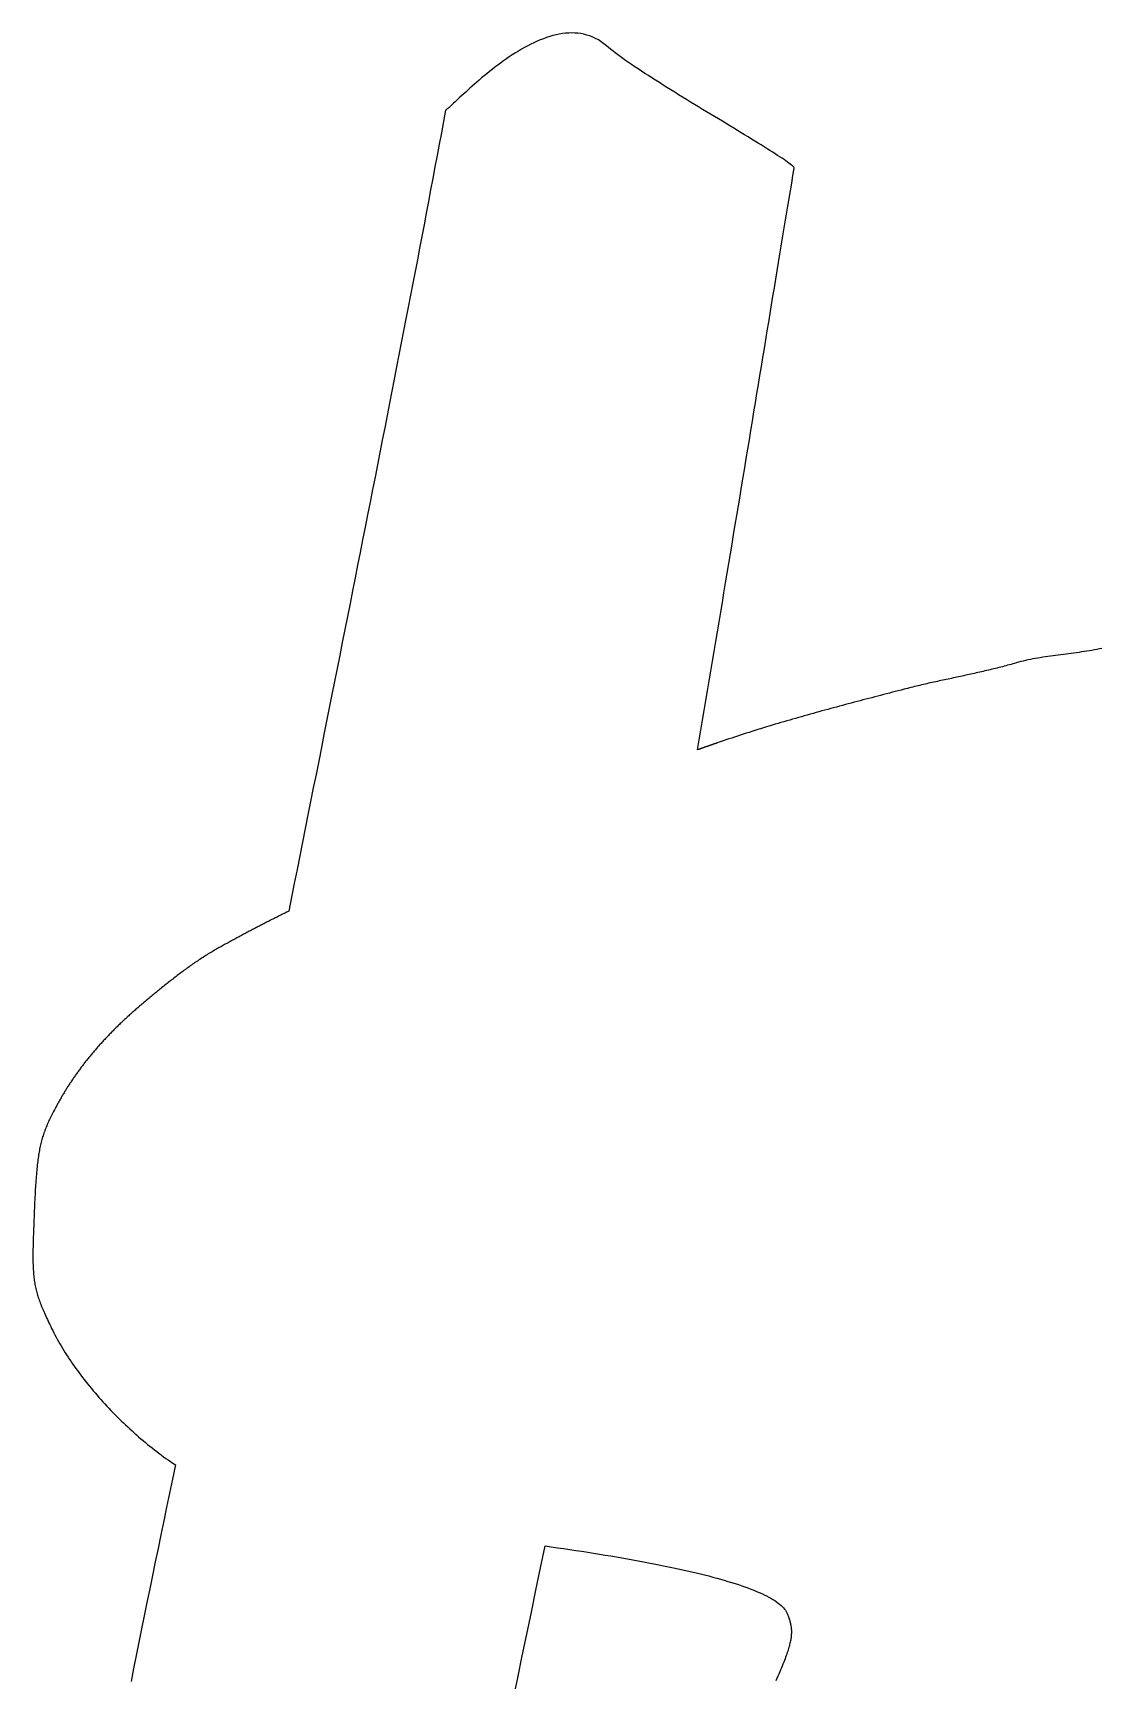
# Model space of a CAD drawing. Extents: x 0 to 225, y 0 to 183.
# Drawn here: x 56.8 to 112.7, y 86.2 to 172.5 of the extents above; entities that cross this region are included whole.
import ezdxf

# ---------------------------------------------------------------- set-up
doc = ezdxf.new("R2010")
doc.units = 0
doc.layers.get('0').update_dxf_attribs({"linetype": 'CONTINUOUS'})

msp = doc.modelspace()

# ---------------------------------------------------------------- linework, layer by layer
at = {"color": 7}
for points in [[(112.821559, 140.260302), (112.692233, 140.233365), (112.561854, 140.2077), (112.430507, 140.1832), (112.298276, 140.159784), (112.165244, 140.137347), (112.0315, 140.115837), (111.897126, 140.09512), (111.762209, 140.075117), (111.626833, 140.05575), (111.49108, 140.036885), (111.355042, 140.01847), (111.218797, 140.000399), (111.082436, 139.982592), (110.946038, 139.964945), (110.809693, 139.947376), (110.673483, 139.929782), (110.537495, 139.912081), (110.401814, 139.894169), (110.266522, 139.875965), (110.131709, 139.857365), (109.997454, 139.838289), (109.863848, 139.818657), (109.730971, 139.798363), (109.598912, 139.777302), (109.467753, 139.755395), (109.337581, 139.732561), (109.20848, 139.708696), (109.080535, 139.683693), (108.953832, 139.657472), (108.828454, 139.629958), (108.704488, 139.601045), (108.582018, 139.570642), (108.461127, 139.538659), (108.341906, 139.505001), (108.251334, 139.478781), (108.160667, 139.452931), (108.069909, 139.427425), (107.979062, 139.402263), (107.888127, 139.377419), (107.797111, 139.352892), (107.706012, 139.328683), (107.614834, 139.304764), (107.523582, 139.281137), (107.432258, 139.257801), (107.340863, 139.234729), (107.249399, 139.211922), (107.157872, 139.189353), (107.066284, 139.167022), (106.974635, 139.14493), (106.882927, 139.123049), (106.791167, 139.101353), (106.699357, 139.079869), (106.607496, 139.05857), (106.515591, 139.037456), (106.42364, 139.016501), (106.33165, 138.995705), (106.239622, 138.975041), (106.147558, 138.954509), (106.055462, 138.93411), (105.963334, 138.913816), (105.871182, 138.893628), (105.779004, 138.87352), (105.686802, 138.853518), (105.594584, 138.833568), (105.502348, 138.813671), (105.410098, 138.793828), (105.317835, 138.774037), (105.225567, 138.754272), (105.133291, 138.734534), (105.041012, 138.714796), (104.948733, 138.695059), (104.856457, 138.675321), (104.764184, 138.655556), (104.671918, 138.635765), (104.579666, 138.615922), (104.487424, 138.596025), (104.395199, 138.576075), (104.302991, 138.556046), (104.210805, 138.535938), (104.11864, 138.515724), (104.026504, 138.495404), (103.934398, 138.474978), (103.842323, 138.45442), (103.750279, 138.43373), (103.658276, 138.412907), (103.566312, 138.391925), (103.47439, 138.370759), (103.382511, 138.349433), (103.290682, 138.327923), (103.198904, 138.3062), (103.107178, 138.284293), (103.015508, 138.262147), (102.923898, 138.23979), (102.832347, 138.217195), (102.74086, 138.194335), (102.649441, 138.17121), (102.558091, 138.147821), (102.466812, 138.124167), (102.312867, 138.084014), (102.158906, 138.043879), (102.004929, 138.003763), (101.850939, 137.963652), (101.696941, 137.923544), (101.542935, 137.883431), (101.388923, 137.843304), (101.234909, 137.803159), (101.080895, 137.762987), (100.926881, 137.722784), (100.772875, 137.682538), (100.618875, 137.642247), (100.464885, 137.601903), (100.310905, 137.561499), (100.156939, 137.521028), (100.002991, 137.480483), (99.849062, 137.439859), (99.695153, 137.399148), (99.541272, 137.358341), (99.387414, 137.317431), (99.233585, 137.276418), (99.079788, 137.235286), (98.926023, 137.194035), (98.772295, 137.152654), (98.618606, 137.111141), (98.464957, 137.069482), (98.311351, 137.027678), (98.157792, 136.985715), (98.004278, 136.943594), (97.850817, 136.9013), (97.697409, 136.858832), (97.544054, 136.816181), (97.390757, 136.77334), (97.237524, 136.7303), (97.084348, 136.687059), (96.931239, 136.643609), (96.778199, 136.599942), (96.625227, 136.55605), (96.472327, 136.511926), (96.319504, 136.467569), (96.166755, 136.422965), (96.014085, 136.37811), (95.8615, 136.332996), (95.708997, 136.28762), (95.556581, 136.241972), (95.404252, 136.196043), (95.252016, 136.149833), (95.099875, 136.103327), (94.94783, 136.056525), (94.795882, 136.009416), (94.644035, 135.961997), (94.492294, 135.914256), (94.340656, 135.866192), (94.189129, 135.817792), (94.037711, 135.769055), (93.886406, 135.71997), (93.735218, 135.670532), (93.584146, 135.620735), (93.433194, 135.57057), (93.282368, 135.520032), (93.131664, 135.469113), (92.981089, 135.417805), (92.830642, 135.366105), (92.68033, 135.314004), (92.66419, 135.308395), (92.64805, 135.302785), (92.631911, 135.297176), (92.615771, 135.291567), (92.599632, 135.285958), (92.583492, 135.280349), (92.567353, 135.27474), (92.551213, 135.26913), (92.535073, 135.263521), (92.518934, 135.257912), (92.502794, 135.252303), (92.486655, 135.246667), (92.470515, 135.241058), (92.454375, 135.235449), (92.438209, 135.229813), (92.42207, 135.224204), (92.405904, 135.218595), (92.389738, 135.212959), (92.373572, 135.20735), (92.357406, 135.201741), (92.34124, 135.196105), (92.325074, 135.190496), (92.308908, 135.184861), (92.292741, 135.179251), (92.276575, 135.173616), (92.260409, 135.16798), (92.244243, 135.162371), (92.228077, 135.156762), (92.211911, 135.151153), (92.195745, 135.145517), (92.179579, 135.139908), (92.163413, 135.134299), (92.147247, 135.128663), (92.131081, 135.123054), (92.114915, 135.117445), (92.098749, 135.111836), (92.082583, 135.1062), (92.066417, 135.100591), (92.050251, 135.094982), (92.034085, 135.089372), (92.017919, 135.083763), (92.001753, 135.078128), (91.985587, 135.072518), (91.969421, 135.066909), (91.953255, 135.0613), (91.937089, 135.055691), (91.920923, 135.050082), (91.904756, 135.044473), (91.88859, 135.038863), (91.872424, 135.033254), (91.856258, 135.027645), (91.840092, 135.022036), (91.823926, 135.016427), (91.80776, 135.010818), (91.791594, 135.005208), (91.775428, 134.999599), (91.759262, 134.99399), (91.743096, 134.988381), (91.72693, 134.982772), (91.710764, 134.977163), (91.694598, 134.971553), (91.678432, 134.965944), (91.662266, 134.960335), (91.646126, 134.954726), (91.733547, 135.4692), (91.820889, 135.983937), (91.908143, 136.498866), (91.995302, 137.013915), (92.082355, 137.529008), (92.169292, 138.044078), (92.256107, 138.559049), (92.34279, 139.073852), (92.42933, 139.588416), (92.515719, 140.102663), (92.601947, 140.616529), (92.688008, 141.129934), (92.773892, 141.642811), (92.859587, 142.155086), (92.945085, 142.66669), (93.030381, 143.177547), (93.115461, 143.687587), (93.200318, 144.196736), (93.284942, 144.704926), (93.369326, 145.212079), (93.453458, 145.718129), (93.537331, 146.223002), (93.620937, 146.726623), (93.704262, 147.228924), (93.787304, 147.729831), (93.870047, 148.229274), (93.952489, 148.727177), (94.034615, 149.22347), (94.116419, 149.718082), (94.19789, 150.21094), (94.279019, 150.701972), (94.359801, 151.191107), (94.440222, 151.678271), (94.520274, 152.163393), (94.59995, 152.6464), (94.679241, 153.127222), (94.758134, 153.605787), (94.836626, 154.082021), (94.914701, 154.55585), (94.992357, 155.027208), (95.069578, 155.496021), (95.14636, 155.962214), (95.222692, 156.425716), (95.298567, 156.886456), (95.373973, 157.344361), (95.448901, 157.799361), (95.523344, 158.251382), (95.597292, 158.700352), (95.670738, 159.1462), (95.743668, 159.588854), (95.816079, 160.02824), (95.887955, 160.464288), (95.959292, 160.896926), (96.030082, 161.32608), (96.100313, 161.75168), (96.169975, 162.173654), (96.23906, 162.591928), (96.307561, 163.006432), (96.375469, 163.417093), (96.442771, 163.823839), (96.509462, 164.226597), (96.575528, 164.625298), (96.640967, 165.019866), (96.705764, 165.410232), (96.698779, 165.431904), (96.680734, 165.459075), (96.651927, 165.491597), (96.612678, 165.529325), (96.563299, 165.572114), (96.504101, 165.619817), (96.435392, 165.67229), (96.35748, 165.729386), (96.27068, 165.790959), (96.175301, 165.856864), (96.071653, 165.926956), (95.960046, 166.001088), (95.840788, 166.079115), (95.714193, 166.160891), (95.58057, 166.24627), (95.44023, 166.335107), (95.293479, 166.427255), (95.140634, 166.52257), (94.981998, 166.620905), (94.817888, 166.722115), (94.648613, 166.826054), (94.474477, 166.932577), (94.295799, 167.041536), (94.112882, 167.152788), (93.926041, 167.266186), (93.735583, 167.381584), (93.541821, 167.498837), (93.345066, 167.617799), (93.145623, 167.738324), (92.94381, 167.860267), (92.73993, 167.983481), (92.534295, 168.107822), (92.327219, 168.233143), (92.119011, 168.359299), (91.909977, 168.486143), (91.700432, 168.613531), (91.490684, 168.741316), (91.281044, 168.869353), (91.071822, 168.997497), (90.863327, 169.1256), (90.655873, 169.253518), (90.449765, 169.381105), (90.245319, 169.508216), (90.042841, 169.634704), (89.842644, 169.760423), (89.645035, 169.885229), (89.450328, 170.008975), (89.258831, 170.131515), (89.070855, 170.252705), (88.886707, 170.372397), (88.706703, 170.490447), (88.531152, 170.606709), (88.360361, 170.721037), (88.194642, 170.833285), (88.034304, 170.943308), (87.879661, 171.050959), (87.731021, 171.156094), (87.588693, 171.258566), (87.452988, 171.35823), (87.324218, 171.45494), (87.20269, 171.54855), (87.088718, 171.638915), (86.98261, 171.725888), (86.884677, 171.809325), (86.744564, 171.924212), (86.601803, 172.027481), (86.456533, 172.119437), (86.308898, 172.200385), (86.159036, 172.270628), (86.007088, 172.330474), (85.853196, 172.380226), (85.697502, 172.420189), (85.540144, 172.450669), (85.381267, 172.47197), (85.221008, 172.484398), (85.059509, 172.488258), (84.896912, 172.483853), (84.73336, 172.471491), (84.56899, 172.451476), (84.403946, 172.424111), (84.238367, 172.389703), (84.072394, 172.348557), (83.906167, 172.300976), (83.739831, 172.247268), (83.573525, 172.187736), (83.407388, 172.122685), (83.241563, 172.052421), (83.076187, 171.977249), (82.911408, 171.897473), (82.747363, 171.813398), (82.584192, 171.72533), (82.42204, 171.633573), (82.261043, 171.538433), (82.101343, 171.440214), (81.943086, 171.339222), (81.786407, 171.235761), (81.631449, 171.130137), (81.478353, 171.022654), (81.32726, 170.913618), (81.17831, 170.803333), (81.031649, 170.692105), (80.887409, 170.580238), (80.74574, 170.468037), (80.606776, 170.355808), (80.470663, 170.243855), (80.337538, 170.132484), (80.207546, 170.021999), (80.080824, 169.912706), (79.957515, 169.804909), (79.837759, 169.698914), (79.721699, 169.595025), (79.609474, 169.493547), (79.501227, 169.394786), (79.397098, 169.299047), (79.297226, 169.206633), (79.201753, 169.117851), (79.110821, 169.033006), (79.024573, 168.952402), (78.943144, 168.876344), (78.86668, 168.805138), (78.795319, 168.739089), (78.729205, 168.6785), (78.668478, 168.623679), (78.613278, 168.574928), (78.563745, 168.532554), (78.52002, 168.496861), (78.482248, 168.468155), (78.450567, 168.446739), (78.340418, 167.854894), (78.229629, 167.261291), (78.118205, 166.665918), (78.006149, 166.068764), (77.893463, 165.469816), (77.78015, 164.869061), (77.666212, 164.266486), (77.551656, 163.66208), (77.436477, 163.05583), (77.320688, 162.447723), (77.204284, 161.837747), (77.08727, 161.22589), (76.969652, 160.612138), (76.851428, 159.99648), (76.732604, 159.378903), (76.613181, 158.759395), (76.493164, 158.137942), (76.372556, 157.514533), (76.251358, 156.889156), (76.129573, 156.261797), (76.007203, 155.632443), (75.884257, 155.001086), (75.760731, 154.367708), (75.636628, 153.732298), (75.511956, 153.094845), (75.386716, 152.455337), (75.260906, 151.813759), (75.134536, 151.170099), (75.007605, 150.524347), (74.880115, 149.87649), (74.752073, 149.226512), (74.62348, 148.574404), (74.494337, 147.920153), (74.364646, 147.263746), (74.234416, 146.605172), (74.103643, 145.944414), (73.972333, 145.281466), (73.840491, 144.616309), (73.708117, 143.948937), (73.575212, 143.279333), (73.441785, 142.607484), (73.307834, 141.933381), (73.173362, 141.257008), (73.038375, 140.578357), (72.902871, 139.897413), (72.766859, 139.21416), (72.630337, 138.528593), (72.493312, 137.840693), (72.355784, 137.15045), (72.217754, 136.457853), (72.079228, 135.762888), (71.940211, 135.065541), (71.800701, 134.365803), (71.660705, 133.663657), (71.520222, 132.959096), (71.379257, 132.252105), (71.237814, 131.54267), (71.095894, 130.830779), (70.953498, 130.11642), (70.810633, 129.399585), (70.667303, 128.680254), (70.523505, 127.958418), (70.379246, 127.234065), (70.23453, 126.507181), (70.174993, 126.477672), (70.115472, 126.448126), (70.055975, 126.418537), (69.996494, 126.388915), (69.937035, 126.35925), (69.877596, 126.329545), (69.818176, 126.2998), (69.758777, 126.270016), (69.699397, 126.24019), (69.640037, 126.210324), (69.580699, 126.180418), (69.521382, 126.15047), (69.462086, 126.120479), (69.402812, 126.090446), (69.343558, 126.060371), (69.284326, 126.030253), (69.225118, 126.000094), (69.165928, 125.969889), (69.106762, 125.939642), (69.047619, 125.909349), (68.988498, 125.879012), (68.929398, 125.848633), (68.870322, 125.818208), (68.81127, 125.787739), (68.752238, 125.757222), (68.693231, 125.726663), (68.634248, 125.696053), (68.575288, 125.665401), (68.516354, 125.634701), (68.457442, 125.603954), (68.398554, 125.573159), (68.33969, 125.542317), (68.280851, 125.511427), (68.222037, 125.480489), (68.163247, 125.449504), (68.104483, 125.418468), (68.045743, 125.387385), (67.987029, 125.356251), (67.928339, 125.325067), (67.869676, 125.293836), (67.811039, 125.262552), (67.752428, 125.23122), (67.693844, 125.199835), (67.635284, 125.1684), (67.576753, 125.136912), (67.518246, 125.105373), (67.459767, 125.073782), (67.401316, 125.042141), (67.342893, 125.010443), (67.284494, 124.978696), (67.226124, 124.946893), (67.167784, 124.91504), (67.10947, 124.883129), (67.051185, 124.851167), (66.992926, 124.81915), (66.934696, 124.787077), (66.876496, 124.754949), (66.818322, 124.722765), (66.76018, 124.690528), (66.702067, 124.658233), (66.64398, 124.625882), (66.585925, 124.593473), (66.5279, 124.561012), (66.469903, 124.528489), (66.405678, 124.492172), (66.341469, 124.455348), (66.277281, 124.418028), (66.213127, 124.380232), (66.149008, 124.341966), (66.084932, 124.303247), (66.020905, 124.264088), (65.956937, 124.224504), (65.893029, 124.184504), (65.829193, 124.144105), (65.765434, 124.103322), (65.701757, 124.062164), (65.638167, 124.020645), (65.574675, 123.978783), (65.511286, 123.936584), (65.448005, 123.894068), (65.384839, 123.851248), (65.321796, 123.808134), (65.258884, 123.76474), (65.196106, 123.721081), (65.133471, 123.677168), (65.070982, 123.633017), (65.008652, 123.588641), (64.94648, 123.544054), (64.88448, 123.499268), (64.822652, 123.454297), (64.761007, 123.409151), (64.699552, 123.363849), (64.63829, 123.318401), (64.57723, 123.272821), (64.516376, 123.227125), (64.455738, 123.181323), (64.395324, 123.135429), (64.335133, 123.089457), (64.275179, 123.04342), (64.215465, 122.997335), (64.156, 122.951207), (64.096789, 122.905059), (64.037837, 122.858899), (63.979152, 122.81274), (63.920743, 122.766597), (63.862614, 122.720485), (63.804771, 122.674416), (63.747224, 122.6284), (63.689973, 122.582455), (63.633032, 122.536595), (63.576404, 122.49083), (63.520098, 122.445173), (63.464115, 122.399641), (63.408467, 122.354244), (63.353159, 122.308997), (63.298197, 122.263915), (63.243587, 122.21901), (63.189337, 122.174293), (63.135454, 122.129782), (63.081942, 122.085485), (63.028811, 122.041422), (62.976067, 121.997601), (62.923714, 121.954038), (62.87176, 121.910744), (62.820211, 121.867733), (62.769075, 121.825021), (62.71836, 121.782622), (62.668068, 121.740545), (62.618125, 121.698651), (62.56845, 121.656789), (62.519041, 121.614956), (62.469898, 121.573154), (62.421019, 121.531379), (62.372401, 121.489633), (62.324049, 121.447911), (62.275955, 121.406218), (62.228121, 121.364549), (62.180547, 121.322903), (62.133229, 121.281279), (62.086167, 121.239678), (62.039362, 121.198099), (61.992812, 121.156541), (61.946515, 121.115002), (61.900467, 121.07348), (61.854673, 121.031975), (61.809127, 120.990489), (61.763833, 120.949018), (61.718785, 120.907563), (61.673983, 120.866119), (61.629428, 120.82469), (61.585115, 120.783272), (61.541049, 120.741868), (61.497223, 120.700471), (61.453638, 120.659085), (61.410294, 120.617707), (61.367188, 120.576336), (61.324321, 120.534971), (61.281691, 120.493614), (61.239297, 120.452263), (61.197135, 120.410914), (61.15521, 120.369567), (61.113517, 120.328223), (61.072054, 120.28688), (61.030821, 120.245538), (60.989819, 120.204195), (60.949044, 120.162851), (60.908496, 120.121502), (60.868174, 120.080153), (60.828076, 120.038798), (60.788203, 119.997439), (60.748553, 119.956071), (60.709122, 119.914698), (60.669913, 119.873317), (60.630924, 119.831928), (60.592155, 119.790529), (60.5536, 119.749119), (60.515262, 119.707699), (60.477141, 119.666265), (60.439231, 119.624818), (60.401536, 119.583355), (60.364052, 119.541879), (60.326778, 119.500387), (60.289715, 119.458877), (60.252859, 119.41735), (60.216211, 119.375803), (60.17977, 119.334237), (60.143533, 119.292652), (60.107499, 119.251044), (60.071669, 119.209412), (60.036043, 119.167758), (60.000616, 119.126081), (59.965389, 119.084377), (59.930361, 119.042647), (59.895531, 119.000893), (59.860897, 118.959108), (59.826459, 118.917298), (59.792216, 118.875457), (59.758167, 118.833584), (59.724311, 118.791682), (59.690646, 118.749748), (59.65717, 118.70778), (59.623883, 118.665777), (59.590787, 118.62374), (59.557875, 118.581669), (59.525149, 118.539561), (59.49261, 118.497412), (59.460252, 118.455227), (59.428078, 118.413005), (59.396085, 118.370738), (59.364274, 118.328434), (59.332641, 118.286084), (59.301187, 118.243693), (59.26991, 118.201256), (59.238809, 118.158775), (59.207882, 118.116248), (59.177132, 118.073674), (59.146551, 118.031053), (59.116143, 117.988383), (59.085906, 117.945664), (59.055839, 117.902894), (59.025941, 117.860074), (58.99621, 117.817198), (58.966642, 117.774272), (58.937242, 117.73129), (58.908008, 117.688253), (58.878933, 117.64516), (58.850022, 117.602012), (58.821272, 117.558803), (58.792681, 117.515538), (58.764249, 117.472213), (58.735976, 117.428824), (58.707859, 117.385377), (58.679895, 117.341866), (58.652087, 117.298292), (58.624433, 117.254654), (58.59693, 117.21095), (58.569577, 117.16718), (58.542375, 117.123344), (58.515321, 117.079439), (58.488416, 117.035465), (58.461659, 116.99142), (58.435044, 116.947306), (58.408575, 116.903121), (58.382249, 116.858861), (58.356055, 116.81453), (58.33002, 116.770123), (58.304118, 116.725641), (58.278347, 116.681082), (58.252709, 116.636447), (58.22723, 116.591732), (58.201883, 116.546939), (58.176668, 116.502068), (58.151585, 116.457112), (58.126635, 116.412078), (58.101817, 116.366958), (58.077132, 116.321757), (58.03533, 116.244647), (57.994632, 116.168918), (57.955024, 116.094483), (57.916485, 116.021262), (57.878996, 115.949171), (57.842542, 115.878122), (57.807106, 115.808034), (57.772668, 115.738819), (57.739214, 115.670398), (57.706723, 115.602686), (57.675179, 115.535595), (57.644564, 115.469042), (57.614862, 115.402946), (57.586054, 115.337221), (57.558122, 115.271782), (57.53105, 115.206546), (57.50483, 115.141427), (57.47943, 115.076345), (57.454824, 115.011212), (57.431011, 114.945945), (57.407966, 114.880458), (57.385688, 114.814672), (57.364151, 114.748497), (57.343328, 114.681851), (57.323194, 114.614652), (57.303747, 114.546816), (57.284961, 114.478254), (57.266837, 114.408886), (57.249348, 114.338625), (57.232468, 114.267389), (57.21617, 114.195094), (57.200453, 114.121657), (57.185319, 114.046991), (57.170714, 113.971013), (57.156638, 113.893639), (57.143065, 113.814782), (57.129995, 113.734365), (57.117401, 113.652296), (57.105256, 113.568495), (57.093535, 113.482878), (57.082238, 113.395359), (57.071363, 113.305856), (57.060859, 113.214284), (57.050726, 113.120558), (57.040936, 113.024594), (57.03149, 112.926306), (57.022362, 112.825616), (57.013525, 112.722434), (57.004979, 112.616677), (56.996698, 112.508264), (56.988654, 112.397108), (56.980849, 112.283125), (56.973229, 112.16623), (56.965821, 112.046342), (56.958571, 111.923374), (56.95148, 111.797242), (56.944548, 111.667863), (56.937722, 111.535153), (56.931002, 111.399028), (56.924387, 111.259402), (56.917825, 111.116194), (56.911317, 110.969315), (56.904861, 110.818686), (56.898405, 110.664219), (56.891526, 110.49624), (56.884938, 110.333138), (56.878641, 110.17479), (56.872688, 110.02107), (56.867078, 109.871864), (56.861813, 109.727041), (56.856945, 109.586487), (56.852473, 109.450073), (56.848425, 109.31768), (56.8448, 109.189188), (56.841625, 109.064474), (56.838927, 108.943414), (56.83681, 108.825886), (56.835223, 108.711771), (56.834164, 108.600943), (56.833635, 108.493284), (56.83359, 108.388668), (56.834119, 108.286975), (56.835178, 108.188084), (56.83703, 108.091871), (56.839411, 107.998214), (56.84248, 107.906994), (56.846237, 107.818083), (56.850682, 107.731366), (56.855842, 107.646715), (56.861742, 107.564012), (56.868383, 107.483134), (56.875791, 107.403957), (56.883993, 107.32636), (56.893015, 107.250221), (56.902858, 107.175421), (56.913547, 107.101832), (56.925109, 107.029339), (56.937545, 106.957811), (56.95088, 106.887136), (56.965141, 106.817185), (56.980328, 106.747838), (56.996494, 106.678972), (57.013639, 106.610469), (57.031763, 106.542201), (57.050892, 106.47405), (57.071054, 106.405893), (57.092273, 106.33761), (57.114551, 106.269072), (57.13794, 106.200167), (57.162414, 106.130764), (57.188026, 106.060744), (57.214775, 105.989987), (57.242689, 105.918369), (57.27178, 105.84577), (57.302072, 105.772065), (57.333581, 105.697135), (57.366326, 105.620856), (57.400325, 105.543106), (57.435599, 105.463762), (57.472165, 105.382705), (57.51004, 105.299811), (57.549243, 105.214956), (57.589796, 105.128022), (57.631714, 105.038886), (57.675018, 104.947423), (57.719725, 104.853514), (57.765852, 104.757036), (57.813422, 104.657868), (57.868809, 104.544288), (57.926105, 104.430207), (57.985274, 104.315664), (58.046295, 104.200684), (58.109136, 104.085299), (58.173768, 103.969544), (58.240168, 103.853445), (58.308306, 103.737036), (58.378153, 103.620347), (58.449684, 103.503411), (58.522867, 103.386257), (58.597678, 103.268919), (58.674085, 103.151426), (58.752065, 103.033808), (58.831588, 102.916097), (58.912625, 102.798329), (58.995151, 102.680526), (59.079135, 102.562728), (59.164551, 102.444959), (59.251371, 102.327257), (59.339567, 102.209647), (59.429113, 102.092164), (59.519976, 101.974837), (59.612136, 101.857698), (59.705557, 101.740778), (59.800215, 101.62411), (59.896084, 101.507723), (59.993133, 101.39165), (60.091336, 101.275919), (60.190663, 101.160563), (60.291091, 101.045615), (60.392585, 100.931103), (60.495124, 100.81706), (60.598677, 100.703517), (60.703214, 100.590502), (60.808711, 100.478052), (60.91514, 100.366197), (61.022473, 100.254963), (61.130677, 100.144386), (61.239733, 100.034494), (61.349607, 99.925321), (61.460272, 99.816898), (61.571701, 99.709252), (61.683866, 99.602421), (61.796737, 99.496432), (61.910291, 99.391313), (62.024498, 99.287101), (62.139327, 99.183827), (62.254757, 99.081518), (62.370753, 98.980209), (62.487291, 98.879926), (62.604343, 98.780707), (62.721879, 98.682579), (62.839875, 98.585572), (62.9583, 98.489721), (63.077127, 98.395056), (63.19633, 98.301605), (63.315876, 98.209403), (63.435743, 98.118479), (63.555901, 98.028867), (63.676321, 97.940595), (63.796976, 97.853692), (63.917841, 97.768197), (64.038882, 97.684134), (64.043089, 97.681223), (64.047296, 97.67834), (64.051503, 97.675456), (64.05571, 97.672572), (64.059917, 97.669688), (64.064123, 97.66683), (64.06833, 97.663973), (64.072537, 97.661115), (64.076744, 97.658258), (64.080924, 97.6554), (64.085105, 97.652569), (64.089285, 97.649738), (64.093466, 97.646907), (64.097646, 97.644076), (64.101827, 97.641245), (64.106007, 97.63844), (64.110187, 97.635636), (64.114368, 97.632831), (64.118548, 97.630027), (64.122729, 97.627222), (64.126883, 97.624417), (64.131037, 97.621639), (64.13519, 97.618861), (64.139344, 97.616083), (64.143498, 97.613305), (64.147652, 97.610527), (64.151806, 97.607749), (64.15596, 97.604971), (64.160114, 97.602192), (64.164268, 97.599414), (64.168422, 97.596636), (64.172576, 97.593858), (64.17673, 97.591106), (64.180884, 97.588355), (64.185038, 97.585603), (64.189192, 97.582851), (64.193346, 97.5801), (64.1975, 97.577348), (64.201654, 97.574596), (64.205808, 97.571845), (64.209962, 97.569093), (64.214116, 97.566341), (64.21827, 97.56359), (64.222424, 97.560838), (64.226578, 97.558086), (64.230732, 97.555335), (64.234885, 97.552583), (64.239039, 97.549831), (64.243193, 97.54708), (64.247347, 97.544328), (64.251501, 97.541576), (64.255655, 97.538825), (64.259809, 97.536073), (64.263963, 97.533295), (64.268117, 97.530517), (64.272271, 97.527739), (64.276425, 97.524961), (64.280579, 97.522182), (64.284733, 97.519404), (64.288887, 97.516626), (64.293041, 97.513848), (64.297195, 97.51107), (64.301349, 97.508292), (64.305503, 97.505487), (64.147869, 96.765612), (63.99217, 96.030858), (63.838328, 95.301013), (63.686267, 94.575862), (63.535909, 93.855187), (63.387176, 93.138777), (63.239994, 92.426413), (63.09428, 91.717886), (62.949963, 91.012972), (62.806961, 90.311464), (62.6652, 89.613144), (62.5246, 88.917795), (62.385088, 88.225203), (62.246581, 87.535156), (62.109006, 86.847436), (61.972285, 86.161829)], [(81.986641, 85.215597), (82.224626, 86.359994), (82.462714, 87.506428), (82.70095, 88.654913), (82.939382, 89.805459), (83.178047, 90.958074), (83.416992, 92.112771), (83.65626, 93.269561), (83.984542, 93.222963), (84.309977, 93.176084), (84.632506, 93.128927), (84.952065, 93.081487), (85.268596, 93.03377), (85.582032, 92.985769), (85.892315, 92.937488), (86.199382, 92.888926), (86.503171, 92.840079), (86.803622, 92.790948), (87.100669, 92.741535), (87.394254, 92.691838), (87.684311, 92.641856), (87.970781, 92.591587), (88.253604, 92.541033), (88.532713, 92.490191), (88.808052, 92.439063), (89.079554, 92.387649), (89.347162, 92.335944), (89.610808, 92.283954), (89.870436, 92.231672), (90.125981, 92.179099), (90.377383, 92.126238), (90.624578, 92.073086), (90.867505, 92.019643), (91.106101, 91.965906), (91.340308, 91.911878), (91.570059, 91.857559), (91.795296, 91.802944), (92.015956, 91.748035), (92.231975, 91.692832), (92.443295, 91.637333), (92.64985, 91.581538), (92.851581, 91.525449), (93.048426, 91.469061), (93.240323, 91.412376), (93.427209, 91.355396), (93.609025, 91.298116), (93.785703, 91.240535), (93.957188, 91.182657), (94.123415, 91.124478), (94.284321, 91.066), (94.439846, 91.00722), (94.589928, 90.948136), (94.734504, 90.888753), (94.873511, 90.829065), (95.006893, 90.769076), (95.134581, 90.708783), (95.256517, 90.648186), (95.37264, 90.587281), (95.482884, 90.526073), (95.58719, 90.46456), (95.685499, 90.40274), (95.777743, 90.340613), (95.863862, 90.278177), (95.943798, 90.215433), (96.017485, 90.152383), (96.084861, 90.089023), (96.145869, 90.025351), (96.200439, 89.961372), (96.248516, 89.897081), (96.290037, 89.832478), (96.324939, 89.767565), (96.353159, 89.702337), (96.372712, 89.650355), (96.391444, 89.599282), (96.40933, 89.549035), (96.426343, 89.499518), (96.442482, 89.450642), (96.457696, 89.402318), (96.471983, 89.354453), (96.485292, 89.306955), (96.497622, 89.259737), (96.508946, 89.212707), (96.519238, 89.165773), (96.528472, 89.118844), (96.536621, 89.071833), (96.543659, 89.024647), (96.549559, 88.977194), (96.554322, 88.929384), (96.557894, 88.881126), (96.560275, 88.832332), (96.561333, 88.78291), (96.561225, 88.732769), (96.559902, 88.681816), (96.55723, 88.629965), (96.553208, 88.57712), (96.547837, 88.523195), (96.541116, 88.468098), (96.532994, 88.411737), (96.523442, 88.354021), (96.512436, 88.294862), (96.499974, 88.234167), (96.486004, 88.171844), (96.470526, 88.107807), (96.453513, 88.041963), (96.434913, 87.974219), (96.414725, 87.904488), (96.392923, 87.832678), (96.369481, 87.758698), (96.344372, 87.682455), (96.317586, 87.603863), (96.289088, 87.522829), (96.258854, 87.439261), (96.22686, 87.35307), (96.193081, 87.264165), (96.157494, 87.172455), (96.120074, 87.077851), (96.080797, 86.980259), (96.039638, 86.87959), (95.996577, 86.775755), (95.951585, 86.668662), (95.904637, 86.558217), (95.855713, 86.444335), (95.804789, 86.326923), (95.751838, 86.20589)]]:
    msp.add_lwpolyline(points, dxfattribs=at)

doc.saveas('drawing.dxf')
